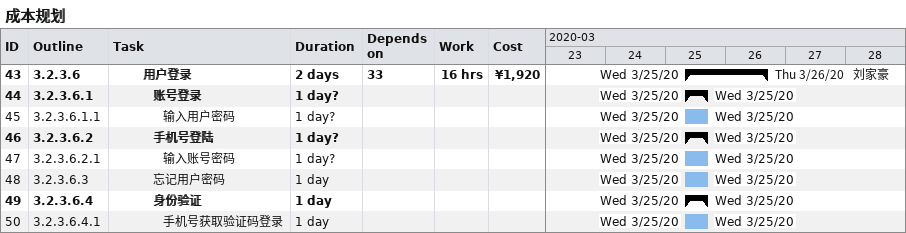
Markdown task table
成本规划

| ID | WBS | Task | Duration | Start | Finish | Predecessors | Resources | Work (h) | Cost (¥) |
|---|---|---|---|---|---|---|---|---|---|
| 43 | 3.2.3.6 | **用户登录** | 2d | 2020-03-25 | 2020-03-26 | 33 | 刘家豪 | 16 | 1920 |
| 44 | 3.2.3.6.1 | **账号登录** | 1d? | 2020-03-25 | 2020-03-25 |  |  |  |  |
| 45 | 3.2.3.6.1.1 | 输入用户密码 | 1d? | 2020-03-25 | 2020-03-25 |  |  |  |  |
| 46 | 3.2.3.6.2 | **手机号登陆** | 1d? | 2020-03-25 | 2020-03-25 |  |  |  |  |
| 47 | 3.2.3.6.2.1 | 输入账号密码 | 1d? | 2020-03-25 | 2020-03-25 |  |  |  |  |
| 48 | 3.2.3.6.3 | 忘记用户密码 | 1d | 2020-03-25 | 2020-03-25 |  |  |  |  |
| 49 | 3.2.3.6.4 | **身份验证** | 1d | 2020-03-25 | 2020-03-25 |  |  |  |  |
| 50 | 3.2.3.6.4.1 | 手机号获取验证码登录 | 1d | 2020-03-25 | 2020-03-25 |  |  |  |  |
